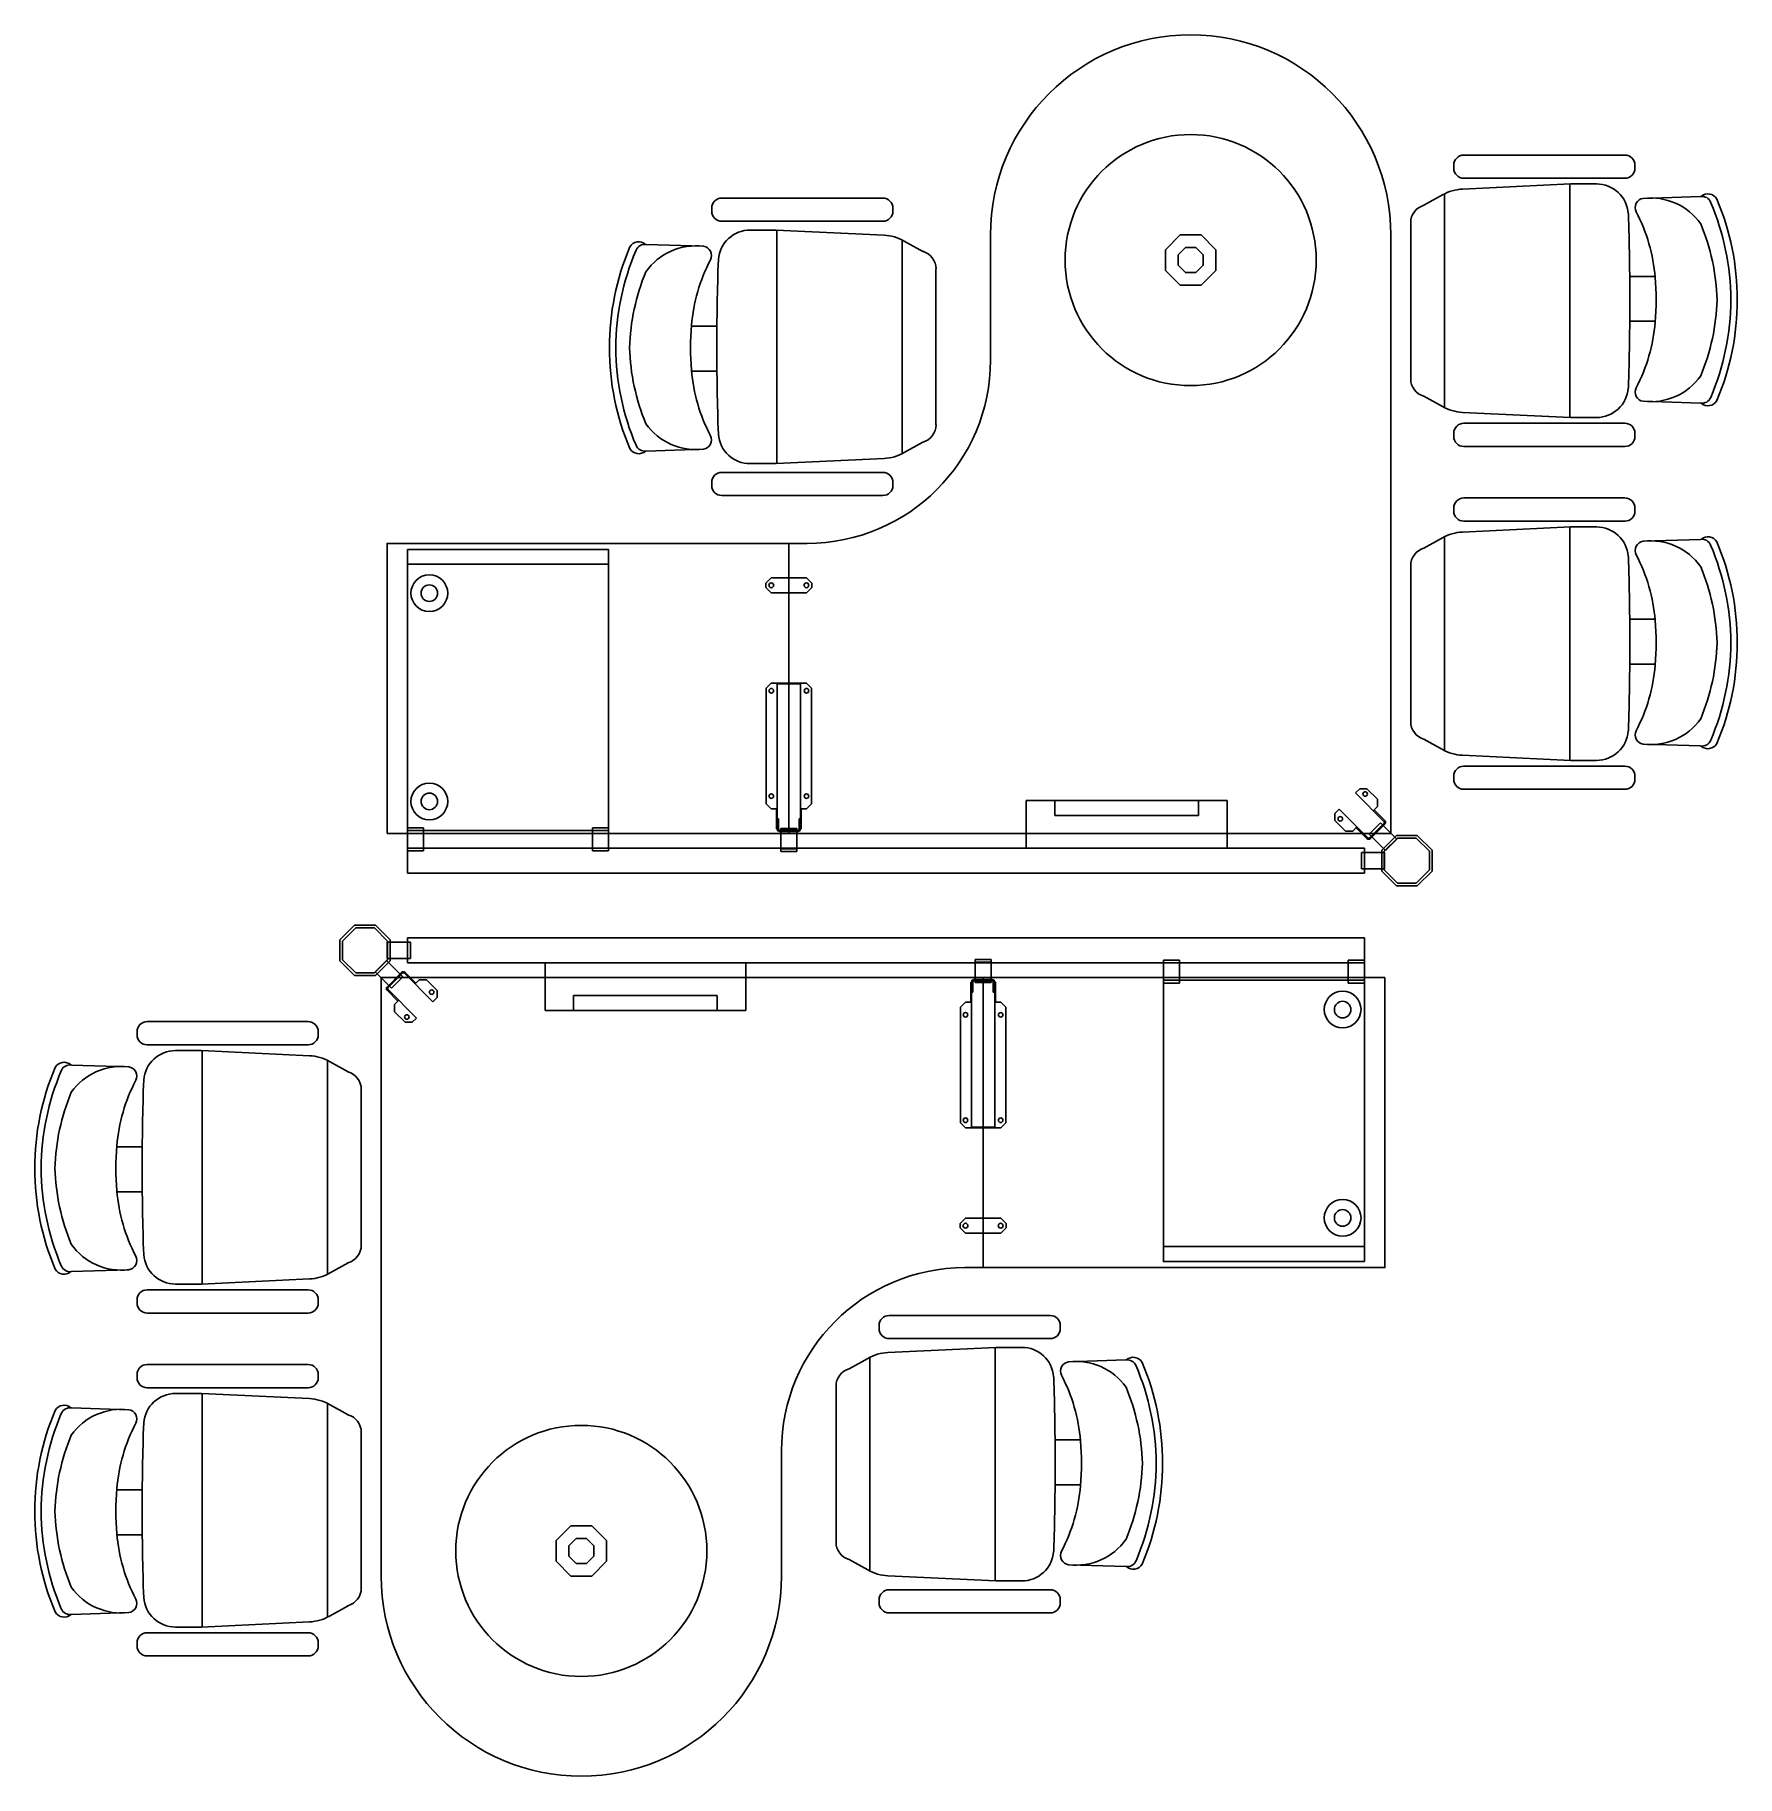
# Model space of a CAD drawing. Extents: x 36.34 to 39.73, y 63.84 to 67.3.
import ezdxf

# ---------------------------------------------------------------- set-up
doc = ezdxf.new("R2010")
doc.units = 0
doc.header["$LTSCALE"] = 0.5
doc.layers.get('0').update_dxf_attribs({"linetype": 'CONTINUOUS'})

msp = doc.modelspace()

# ---------------------------------------------------------------- linework, layer by layer
at = {"color": 0}
for p, q in [((39.1453, 66.9871), (39.1453, 66.5614)), ((39.1814, 66.9965), (39.3963, 67.0068)), ((39.3953, 67.0068), (39.3953, 66.5416)), ((39.3963, 67.0068), (39.448, 67.0068)), ((39.1046, 66.9643), (39.1412, 66.9849)), ((39.6554, 66.9817), (39.541, 66.978)), ((39.0782, 66.7704), (39.0782, 66.9293)), ((37.8148, 66.915), (37.7631, 66.915)), ((38.0296, 66.9047), (37.8148, 66.915)), ((37.8158, 66.4499), (37.8158, 66.915)), ((38.0657, 66.4696), (38.0657, 66.8953)), ((38.1065, 66.8725), (38.0698, 66.8931)), ((38.6193, 66.9052), (38.59, 66.8759)), ((38.6607, 66.9052), (38.6193, 66.9052)), ((38.69, 66.8759), (38.6607, 66.9052)), ((38.59, 66.8759), (38.59, 66.8345)), ((38.69, 66.8345), (38.69, 66.8759)), ((38.1329, 66.6786), (38.1329, 66.8376)), ((38.59, 66.8345), (38.6193, 66.8052)), ((38.6607, 66.8052), (38.69, 66.8345)), ((39.5142, 66.8228), (39.5647, 66.8228)), ((38.6193, 66.8052), (38.6607, 66.8052)), ((39.0782, 66.7781), (39.0782, 66.6191)), ((37.6968, 66.7234), (37.6461, 66.7234)), ((39.5142, 66.7333), (39.565, 66.7333)), ((38.1329, 66.6863), (38.1329, 66.5274)), ((37.6969, 66.6338), (37.6464, 66.6338)), ((39.1046, 66.5841), (39.1412, 66.5635)), ((39.541, 66.5741), (39.6554, 66.5705)), ((39.1814, 66.552), (39.3963, 66.5416)), ((39.3963, 66.5416), (39.448, 66.5416)), ((39.1639, 66.5041), (39.1639, 66.5103)), ((39.1839, 66.5303), (39.5047, 66.5303)), ((39.5247, 66.5103), (39.5247, 66.5041)), ((38.1065, 66.4924), (38.0698, 66.4718)), ((39.5047, 66.4841), (39.1839, 66.4841)), ((38.0272, 66.4325), (37.7064, 66.4325)), ((37.8148, 66.4499), (37.7631, 66.4499)), ((38.0296, 66.4602), (37.8148, 66.4499)), ((37.6864, 66.4125), (37.6864, 66.4064)), ((38.0472, 66.4064), (38.0472, 66.4125)), ((37.7064, 66.3864), (38.0272, 66.3864)), ((39.5047, 66.3815), (39.1839, 66.3815)), ((39.1639, 66.3615), (39.1639, 66.3553)), ((39.1839, 66.3353), (39.5047, 66.3353)), ((39.5247, 66.3553), (39.5247, 66.3615)), ((39.1046, 66.2815), (39.1412, 66.3021)), ((39.1453, 66.3043), (39.1453, 65.8786)), ((39.1814, 66.3137), (39.3963, 66.324)), ((39.3953, 66.324), (39.3953, 65.8589)), ((39.3963, 66.324), (39.448, 66.324)), ((39.6554, 66.2989), (39.541, 66.2953)), ((37.84, 65.7132), (37.84, 66.2912)), ((37.84, 66.2912), (37.8765, 66.2912)), ((37.0809, 66.2494), (37.4809, 66.2494)), ((39.0782, 66.0876), (39.0782, 66.2466)), ((37.7944, 66.2121), (37.805, 66.2227)), ((37.7944, 66.2121), (37.7944, 66.2033)), ((37.7944, 66.2033), (37.805, 66.1927)), ((37.875, 66.2227), (37.805, 66.2227)), ((37.875, 66.1927), (37.805, 66.1927)), ((37.805, 66.1927), (37.815, 66.1927)), ((37.875, 66.1927), (37.865, 66.1927)), ((37.8856, 66.2121), (37.875, 66.2227)), ((37.8856, 66.2033), (37.875, 66.1927)), ((37.8856, 66.2121), (37.8856, 66.2033)), ((39.5142, 66.1401), (39.5647, 66.1401)), ((39.0782, 66.0953), (39.0782, 65.9364)), ((39.5142, 66.0505), (39.565, 66.0505)), ((37.817, 66.0127), (37.863, 66.0127)), ((37.863, 66.0112), (37.817, 66.0112)), ((37.875, 66.0127), (37.863, 66.0127)), ((37.863, 66.0127), (37.863, 65.7227)), ((37.885, 66.0027), (37.875, 66.0127)), ((37.885, 65.7727), (37.885, 66.0027)), ((39.1046, 65.9014), (39.1412, 65.8808)), ((39.541, 65.8913), (39.6554, 65.8877)), ((39.1814, 65.8692), (39.3963, 65.8589)), ((39.1839, 65.8475), (39.5047, 65.8475)), ((39.3963, 65.8589), (39.448, 65.8589)), ((39.1639, 65.8214), (39.1639, 65.8275)), ((39.5247, 65.8275), (39.5247, 65.8214)), ((38.3124, 65.7794), (38.3124, 65.6844)), ((38.7124, 65.7794), (38.3124, 65.7794)), ((38.3693, 65.7794), (38.3693, 65.7494)), ((38.6554, 65.7794), (38.6554, 65.7494)), ((38.7124, 65.6844), (38.7124, 65.7794)), ((38.9768, 65.8027), (38.9683, 65.7942)), ((38.9683, 65.7942), (39.0256, 65.737)), ((38.991, 65.8027), (38.9768, 65.8027)), ((39.0122, 65.7815), (38.991, 65.8027)), ((39.0122, 65.7674), (39.0122, 65.7815)), ((39.5047, 65.8014), (39.1839, 65.8014)), ((37.817, 65.7224), (37.817, 65.7427)), ((37.817, 65.7427), (37.8197, 65.7427)), ((37.8197, 65.7427), (37.8197, 65.7224)), ((37.8603, 65.7224), (37.8603, 65.7427)), ((37.8603, 65.7427), (37.863, 65.7427)), ((37.863, 65.7627), (37.875, 65.7627)), ((37.863, 65.7427), (37.863, 65.7224)), ((37.8645, 65.7227), (37.8645, 65.7627)), ((37.875, 65.7627), (37.885, 65.7727)), ((38.3693, 65.7494), (38.6554, 65.7494)), ((38.9359, 65.7617), (38.9273, 65.7532)), ((38.9273, 65.7532), (38.9273, 65.7391)), ((38.9273, 65.7391), (38.9486, 65.7179)), ((38.9931, 65.7045), (38.9359, 65.7617)), ((39.0037, 65.7588), (39.0122, 65.7674)), ((39.027, 65.7384), (39.0051, 65.7603)), ((37.0809, 65.7248), (37.0809, 65.6787)), ((37.1129, 65.7248), (37.0809, 65.7248)), ((37.0809, 65.7191), (37.1129, 65.7191)), ((37.1129, 65.6787), (37.1129, 65.7248)), ((37.4489, 65.6787), (37.4489, 65.7248)), ((37.4489, 65.7248), (37.4809, 65.7248)), ((37.4809, 65.7191), (37.4489, 65.7191)), ((37.4809, 65.7248), (37.4809, 65.6787)), ((37.8217, 65.7204), (37.8583, 65.7204)), ((37.8583, 65.7177), (37.8217, 65.7177)), ((37.824, 65.6773), (37.824, 65.7234)), ((37.824, 65.7234), (37.856, 65.7234)), ((37.856, 65.7177), (37.824, 65.7177)), ((39.0385, 65.7132), (37.84, 65.7132)), ((37.856, 65.7234), (37.856, 65.6773)), ((37.863, 65.7227), (37.8645, 65.7227)), ((38.9486, 65.7179), (38.9627, 65.7179)), ((38.9627, 65.7179), (38.9712, 65.7264)), ((38.9698, 65.7249), (38.9917, 65.703)), ((39.018, 65.7347), (38.9954, 65.712)), ((38.9954, 65.712), (39.028, 65.6794)), ((39.0256, 65.7341), (38.9959, 65.7045)), ((38.9974, 65.703), (39.027, 65.7327)), ((38.9994, 65.708), (39.0221, 65.7306)), ((39.0506, 65.7021), (39.018, 65.7347)), ((39.0206, 65.6801), (39.0499, 65.7094)), ((39.024, 65.6835), (39.0466, 65.7061)), ((39.0256, 65.6781), (39.052, 65.7044)), ((39.0499, 65.7094), (39.0913, 65.7094)), ((39.052, 65.7044), (39.0893, 65.7044)), ((39.0893, 65.7044), (39.1156, 65.6781)), ((39.0913, 65.7094), (39.1206, 65.6801)), ((37.0809, 65.6844), (37.1129, 65.6844)), ((37.0809, 65.6344), (37.0809, 65.6844)), ((37.0809, 65.6844), (38.9859, 65.6844)), ((37.0809, 65.6787), (37.1129, 65.6787)), ((37.4809, 65.6844), (37.4489, 65.6844)), ((37.4809, 65.6787), (37.4489, 65.6787)), ((37.856, 65.683), (37.824, 65.683)), ((37.856, 65.6773), (37.824, 65.6773)), ((38.3124, 65.6844), (38.7124, 65.6844)), ((39.0263, 65.6754), (38.9802, 65.6754)), ((38.9802, 65.6754), (38.9802, 65.6434)), ((38.9859, 65.6844), (38.9859, 65.6344)), ((38.9859, 65.6754), (38.9859, 65.6434)), ((39.0206, 65.6387), (39.0206, 65.6801)), ((39.0206, 65.6754), (39.0206, 65.6434)), ((39.0256, 65.6408), (39.0256, 65.6781)), ((39.0263, 65.6434), (39.0263, 65.6754)), ((39.028, 65.6794), (39.0506, 65.7021)), ((39.1156, 65.6781), (39.1156, 65.6408)), ((39.1206, 65.6801), (39.1206, 65.6387)), ((38.9802, 65.6434), (39.0263, 65.6434)), ((39.0499, 65.6094), (39.0206, 65.6387)), ((39.052, 65.6144), (39.0256, 65.6408)), ((39.1156, 65.6408), (39.0893, 65.6144)), ((39.1206, 65.6387), (39.0913, 65.6094)), ((38.9859, 65.6344), (37.0809, 65.6344)), ((39.0913, 65.6094), (39.0499, 65.6094)), ((39.0893, 65.6144), (39.052, 65.6144)), ((36.9462, 65.5015), (36.9755, 65.5308)), ((36.9755, 65.5308), (37.0169, 65.5308)), ((37.0169, 65.5308), (37.0462, 65.5015)), ((36.9462, 65.4601), (36.9462, 65.5015)), ((36.9512, 65.4994), (36.9776, 65.5258)), ((36.9512, 65.4621), (36.9512, 65.4994)), ((36.9776, 65.5258), (37.0149, 65.5258)), ((37.0149, 65.5258), (37.0412, 65.4994)), ((37.0866, 65.4968), (37.0405, 65.4968)), ((37.0405, 65.4968), (37.0405, 65.4648)), ((37.0412, 65.4994), (37.0412, 65.4621)), ((37.0462, 65.5015), (37.0462, 65.4601)), ((37.0462, 65.4648), (37.0462, 65.4968)), ((37.0809, 65.4558), (37.0809, 65.5058)), ((37.0809, 65.5058), (38.9859, 65.5058)), ((37.0809, 65.4648), (37.0809, 65.4968)), ((37.0866, 65.4648), (37.0866, 65.4968)), ((38.9859, 65.5058), (38.9859, 65.4558)), ((36.9776, 65.4358), (36.9512, 65.4621)), ((37.0412, 65.4621), (37.0149, 65.4358)), ((37.0405, 65.4648), (37.0866, 65.4648)), ((38.2108, 65.4168), (38.2108, 65.4629)), ((38.2108, 65.4629), (38.2428, 65.4629)), ((38.2428, 65.4629), (38.2428, 65.4168)), ((38.5859, 65.4154), (38.5859, 65.4615)), ((38.5859, 65.4615), (38.6179, 65.4615)), ((38.6179, 65.4615), (38.6179, 65.4154)), ((38.9539, 65.4615), (38.9539, 65.4154)), ((38.9859, 65.4615), (38.9539, 65.4615)), ((38.9859, 65.4154), (38.9859, 65.4615)), ((36.9755, 65.4308), (36.9462, 65.4601)), ((37.0169, 65.4308), (36.9755, 65.4308)), ((37.0149, 65.4358), (36.9776, 65.4358)), ((37.0389, 65.4608), (37.0162, 65.4381)), ((37.0162, 65.4381), (37.0488, 65.4055)), ((37.0462, 65.4601), (37.0169, 65.4308)), ((37.0429, 65.4567), (37.0203, 65.4341)), ((37.0283, 65.427), (38.2268, 65.427)), ((37.0715, 65.4282), (37.0389, 65.4608)), ((37.0695, 65.4371), (37.0399, 65.4075)), ((37.0413, 65.4061), (37.0709, 65.4357)), ((37.0674, 65.4322), (37.0448, 65.4096)), ((37.0488, 65.4055), (37.0715, 65.4282)), ((37.0738, 65.4357), (37.131, 65.3785)), ((37.0971, 65.4153), (37.0752, 65.4371)), ((38.9859, 65.4558), (37.0809, 65.4558)), ((37.7545, 65.4558), (37.3545, 65.4558)), ((37.3545, 65.4558), (37.3545, 65.3608)), ((37.7545, 65.3608), (37.7545, 65.4558)), ((38.2108, 65.4572), (38.2428, 65.4572)), ((38.2268, 65.427), (38.2268, 64.849)), ((38.5859, 65.4558), (38.6179, 65.4558)), ((38.9859, 65.4558), (38.9539, 65.4558)), ((37.0399, 65.4018), (37.0617, 65.3799)), ((37.0986, 65.346), (37.0413, 65.4032)), ((37.1042, 65.4223), (37.0957, 65.4138)), ((37.1183, 65.4223), (37.1042, 65.4223)), ((37.1395, 65.4011), (37.1183, 65.4223)), ((37.1395, 65.387), (37.1395, 65.4011)), ((38.2038, 65.4175), (38.2023, 65.4175)), ((38.2023, 65.4175), (38.2023, 65.3775)), ((38.2038, 65.3975), (38.2038, 65.4178)), ((38.2038, 65.1275), (38.2038, 65.4175)), ((38.2065, 65.3975), (38.2038, 65.3975)), ((38.2065, 65.4178), (38.2065, 65.3975)), ((38.2085, 65.4225), (38.2451, 65.4225)), ((38.2451, 65.4198), (38.2085, 65.4198)), ((38.2108, 65.4225), (38.2428, 65.4225)), ((38.2428, 65.4168), (38.2108, 65.4168)), ((38.2471, 65.3975), (38.2471, 65.4178)), ((38.2498, 65.3975), (38.2471, 65.3975)), ((38.2498, 65.4178), (38.2498, 65.3975)), ((38.5859, 65.4211), (38.6179, 65.4211)), ((38.6179, 65.4154), (38.5859, 65.4154)), ((38.9859, 65.4211), (38.9539, 65.4211)), ((38.9539, 65.4154), (38.9859, 65.4154)), ((37.0632, 65.3814), (37.0547, 65.3728)), ((37.0547, 65.3728), (37.0547, 65.3587)), ((37.0547, 65.3587), (37.0759, 65.3375)), ((37.131, 65.3785), (37.1395, 65.387)), ((37.3545, 65.3608), (37.7545, 65.3608)), ((37.4114, 65.3608), (37.4114, 65.3908)), ((37.6975, 65.3908), (37.4114, 65.3908)), ((37.6975, 65.3608), (37.6975, 65.3908)), ((38.1918, 65.3775), (38.1818, 65.3675)), ((38.1818, 65.3675), (38.1818, 65.1375)), ((38.2038, 65.3775), (38.1918, 65.3775)), ((36.5622, 65.3388), (36.883, 65.3388)), ((37.0759, 65.3375), (37.09, 65.3375)), ((37.09, 65.3375), (37.0986, 65.346)), ((36.5422, 65.3127), (36.5422, 65.3188)), ((36.883, 65.2927), (36.5622, 65.2927)), ((36.903, 65.3188), (36.903, 65.3127)), ((36.6706, 65.2813), (36.6189, 65.2813)), ((36.8854, 65.271), (36.6706, 65.2813)), ((36.6716, 64.8162), (36.6716, 65.2813)), ((36.9215, 64.8359), (36.9215, 65.2616)), ((36.9623, 65.2388), (36.9256, 65.2594)), ((36.5259, 65.2489), (36.4114, 65.2525)), ((36.9887, 65.0449), (36.9887, 65.2038)), ((38.1818, 65.1375), (38.1918, 65.1275)), ((38.1918, 65.1275), (38.2038, 65.1275)), ((38.2038, 65.129), (38.2498, 65.129)), ((38.2498, 65.1275), (38.2038, 65.1275)), ((36.5526, 65.0897), (36.5019, 65.0897)), ((36.9887, 65.0526), (36.9887, 64.8936)), ((36.5527, 65.0001), (36.5022, 65.0001)), ((38.1812, 64.9369), (38.1918, 64.9475)), ((38.1918, 64.9475), (38.2618, 64.9475)), ((38.1918, 64.9475), (38.2018, 64.9475)), ((38.2618, 64.9475), (38.2518, 64.9475)), ((38.2725, 64.9369), (38.2618, 64.9475)), ((38.1812, 64.9281), (38.1812, 64.9369)), ((38.1812, 64.9281), (38.1918, 64.9175)), ((38.1918, 64.9175), (38.2618, 64.9175)), ((38.2725, 64.9281), (38.2618, 64.9175)), ((38.2725, 64.9281), (38.2725, 64.9369)), ((38.9859, 64.8908), (38.5859, 64.8908)), ((36.4115, 64.8413), (36.5259, 64.8449)), ((36.9623, 64.8587), (36.9256, 64.8381)), ((38.2268, 64.849), (38.1903, 64.849)), ((36.883, 64.8048), (36.5622, 64.8048)), ((36.6706, 64.8162), (36.6189, 64.8162)), ((36.8854, 64.8265), (36.6706, 64.8162)), ((36.5422, 64.7848), (36.5422, 64.7787)), ((36.903, 64.7787), (36.903, 64.7848)), ((36.5622, 64.7587), (36.883, 64.7587)), ((38.0197, 64.7338), (38.0197, 64.7277)), ((38.3605, 64.7538), (38.0397, 64.7538)), ((38.3805, 64.7277), (38.3805, 64.7338)), ((38.0397, 64.7077), (38.3605, 64.7077)), ((37.9604, 64.6478), (37.997, 64.6684)), ((38.0011, 64.6706), (38.0011, 64.2449)), ((38.0372, 64.68), (38.2521, 64.6903)), ((38.2511, 64.6903), (38.2511, 64.2251)), ((38.2521, 64.6903), (38.3038, 64.6903)), ((36.5422, 64.6299), (36.5422, 64.6361)), ((36.5622, 64.6561), (36.883, 64.6561)), ((36.903, 64.6361), (36.903, 64.6299)), ((36.883, 64.6099), (36.5622, 64.6099)), ((36.6706, 64.5986), (36.6189, 64.5986)), ((36.8854, 64.5882), (36.6706, 64.5986)), ((36.6716, 64.1334), (36.6716, 64.5986)), ((37.934, 64.4539), (37.934, 64.6128)), ((36.5259, 64.5661), (36.4114, 64.5697)), ((36.9215, 64.1531), (36.9215, 64.5788)), ((36.9623, 64.5561), (36.9256, 64.5767)), ((36.9887, 64.3621), (36.9887, 64.5211)), ((38.37, 64.5064), (38.4205, 64.5064)), ((37.934, 64.4616), (37.934, 64.3026)), ((36.5526, 64.4069), (36.5019, 64.4069)), ((38.37, 64.4168), (38.4208, 64.4168)), ((36.9887, 64.3698), (36.9887, 64.2109)), ((36.5527, 64.3173), (36.5022, 64.3173)), ((37.4061, 64.335), (37.3768, 64.3057)), ((37.4476, 64.335), (37.4061, 64.335)), ((37.4768, 64.3057), (37.4476, 64.335)), ((37.3768, 64.3057), (37.3768, 64.2643)), ((37.4768, 64.2643), (37.4768, 64.3057)), ((37.3768, 64.2643), (37.4061, 64.235)), ((37.4476, 64.235), (37.4768, 64.2643)), ((37.9604, 64.2676), (37.997, 64.247)), ((37.4061, 64.235), (37.4476, 64.235)), ((38.0372, 64.2355), (38.2521, 64.2251)), ((38.2521, 64.2251), (38.3038, 64.2251)), ((36.4115, 64.1585), (36.5259, 64.1622)), ((36.8854, 64.1437), (36.6706, 64.1334)), ((36.9623, 64.1759), (36.9256, 64.1553)), ((36.6706, 64.1334), (36.6189, 64.1334))]:
    msp.add_line(p, q, dxfattribs=at)
at = {"color": 0, "linetype": 'CONTINUOUS'}
for p, q in [((38.2415, 66.6562), (38.2415, 66.9052)), ((39.0385, 66.9052), (39.0385, 65.7132)), ((37.0283, 64.235), (37.0283, 65.427)), ((37.8253, 64.484), (37.8253, 64.235))]:
    msp.add_line(p, q, dxfattribs=at)
at = {"color": 0}
for points in [[(39.5247, 67.0381), (39.5247, 67.0443, 0.414214), (39.5047, 67.0643), (39.1839, 67.0643, 0.414214), (39.1639, 67.0443), (39.1639, 67.0381, 0.414214), (39.1839, 67.0181), (39.5047, 67.0181, 0.414214)], [(38.0272, 66.9325), (37.7064, 66.9325, -0.414214), (37.6864, 66.9525), (37.6864, 66.9586, -0.414214), (37.7064, 66.9786), (38.0272, 66.9786, -0.414214), (38.0472, 66.9586), (38.0472, 66.9525, -0.414214)], [(37.684, 66.8557, 0.10021), (37.6462, 66.7254, 0.045601), (37.6462, 66.6359, 0.10021), (37.684, 66.5055, -0.520466), (37.6701, 66.4787, -0.275146), (37.5553, 66.5293, -0.089601), (37.5227, 66.6806, -0.089601), (37.5553, 66.8319, -0.275146), (37.6701, 66.8826, -0.520466)], [(38.3829, 64.2844, 0.10021), (38.4206, 64.4148, 0.045601), (38.4206, 64.5043, 0.10021), (38.3829, 64.6347, -0.520466), (38.3968, 64.6615, -0.275146), (38.5115, 64.6109, -0.089601), (38.5442, 64.4596, -0.089601), (38.5115, 64.3083, -0.275146), (38.3968, 64.2576, -0.520466)], [(38.0397, 64.2077), (38.3605, 64.2077, -0.414214), (38.3805, 64.1877), (38.3805, 64.1816, -0.414214), (38.3605, 64.1616), (38.0397, 64.1616, -0.414214), (38.0197, 64.1816), (38.0197, 64.1877, -0.414214)], [(36.5422, 64.1021), (36.5422, 64.0959, 0.414214), (36.5622, 64.0759), (36.883, 64.0759, 0.414214), (36.903, 64.0959), (36.903, 64.1021, 0.414214), (36.883, 64.1221), (36.5622, 64.1221, 0.414214)]]:
    msp.add_lwpolyline(points, format="xyb", close=True, dxfattribs=at)
for points in [[(37.5547, 66.4749, -0.482052), (37.5235, 66.4799, -0.101818), (37.4829, 66.6806, -0.101818), (37.5235, 66.8813, -0.48266), (37.5547, 66.8863)], [(37.6701, 66.8826), (37.5557, 66.8862, 0.349153), (37.5357, 66.8749, 0.098879), (37.4953, 66.6806, 0.09889), (37.5357, 66.4864, 0.349216), (37.5557, 66.475), (37.6701, 66.4787)], [(38.3968, 64.2576), (38.5112, 64.254, 0.349153), (38.5312, 64.2653, 0.098879), (38.5716, 64.4596, 0.09889), (38.5312, 64.6538, 0.349216), (38.5112, 64.6652), (38.3968, 64.6615)], [(38.5122, 64.6653, -0.482052), (38.5434, 64.6603, -0.101818), (38.584, 64.4596, -0.101818), (38.5434, 64.2588, -0.48266), (38.5121, 64.2538)]]:
    msp.add_lwpolyline(points, format="xyb", dxfattribs=at)
for points in [[(38.6504, 66.8302), (38.665, 66.8449), (38.665, 66.8656), (38.6504, 66.8802), (38.6297, 66.8802), (38.615, 66.8656), (38.615, 66.8449), (38.6297, 66.8302)], [(37.04, 65.7132), (37.04, 66.2912), (37.84, 66.2912), (37.84, 65.7132)], [(37.0809, 66.2791), (37.0809, 65.7191), (37.4809, 65.7191), (37.4809, 66.2791)], [(39.0268, 65.427), (39.0268, 64.849), (38.2268, 64.849), (38.2268, 65.427)], [(38.9859, 64.8611), (38.9859, 65.4211), (38.5859, 65.4211), (38.5859, 64.8611)], [(37.4165, 64.31), (37.4018, 64.2953), (37.4018, 64.2746), (37.4165, 64.26), (37.4372, 64.26), (37.4518, 64.2746), (37.4518, 64.2953), (37.4372, 64.31)]]:
    msp.add_lwpolyline(points, close=True, dxfattribs=at)
for points in [[(37.8155, 65.7627), (37.8155, 65.7227), (37.817, 65.7227), (37.817, 66.0127), (37.805, 66.0127), (37.795, 66.0027), (37.795, 65.7727), (37.805, 65.7627), (37.817, 65.7627)], [(38.2513, 65.3775), (38.2513, 65.4175), (38.2498, 65.4175), (38.2498, 65.1275), (38.2618, 65.1275), (38.2718, 65.1375), (38.2718, 65.3675), (38.2618, 65.3775), (38.2498, 65.3775)]]:
    msp.add_lwpolyline(points, dxfattribs=at)
for centre, radius in [((38.64, 66.8552), 0.25), ((37.1242, 66.192), 0.0366), ((37.1242, 66.192), 0.0165), ((37.805, 66.2077), 0.0048), ((37.875, 66.2077), 0.0048), ((37.805, 65.9977), 0.0045), ((37.875, 65.9977), 0.0045), ((37.1242, 65.7773), 0.0366), ((37.1242, 65.7773), 0.0165), ((37.805, 65.7877), 0.0045), ((37.875, 65.7877), 0.0045), ((38.9874, 65.7921), 0.0045), ((38.9379, 65.7426), 0.0045), ((37.1289, 65.3976), 0.0045), ((38.9426, 65.3629), 0.0366), ((38.9426, 65.3629), 0.0165), ((37.0794, 65.3481), 0.0045), ((38.1918, 65.3525), 0.0045), ((38.2618, 65.3525), 0.0045), ((38.1918, 65.1425), 0.0045), ((38.2618, 65.1425), 0.0045), ((38.9426, 64.9481), 0.0366), ((38.9426, 64.9481), 0.0165), ((38.1918, 64.9325), 0.0048), ((38.2618, 64.9325), 0.0048), ((37.4268, 64.285), 0.25)]:
    msp.add_circle(centre, radius, dxfattribs=at)
at = {"color": 0, "linetype": 'CONTINUOUS'}
for centre, radius, start, end in [((38.64, 66.9052), 0.3985, 0, 180), ((37.8765, 66.6562), 0.365, 270, 0), ((38.1903, 64.484), 0.365, 90, 180), ((37.4268, 64.235), 0.3985, 180, 0)]:
    msp.add_arc(centre, radius, start, end, dxfattribs=at)
at = {"color": 0}
for centre, radius, start, end in [((39.1858, 66.9057), 0.0909, 92.7525, 119.356), ((39.448, 66.9432), 0.0636, 4.3616, 90), ((39.67, 66.9668), 0.0202, 29.3848, 132.3308), ((39.1145, 66.9293), 0.0364, 105.8192, 180), ((39.5434, 66.9597), 0.0185, 97.6229, 207.6047), ((39.5558, 66.8563), 0.1226, 35.4135, 96.9496), ((39.6583, 66.9634), 0.0185, 21.9339, 98.934), ((39.2092, 66.7721), 0.5065, 0.4418, 23.0324), ((39.2202, 66.7779), 0.508, 359.7934, 23.0483), ((34.2932, 66.7704), 5.2213, 360, 1.9497), ((39.2241, 66.7927), 0.3419, 4.7148, 27.6047), ((39.2533, 66.7614), 0.4353, 1.9356, 22.416), ((37.7631, 66.8514), 0.0636, 90, 175.6384), ((38.0253, 66.8139), 0.0909, 60.644, 87.2475), ((42.9179, 66.6786), 5.2213, 178.0503, 180), ((38.0966, 66.8376), 0.0364, 0, 74.1808), ((39.0749, 66.7761), 0.492, 354.7781, 5.2219), ((34.2932, 66.7781), 5.2213, 358.0503, 0), ((39.2533, 66.7908), 0.4353, 337.584, 358.0644), ((39.2093, 66.78), 0.5065, 336.9702, 359.5582), ((39.2202, 66.7742), 0.508, 336.9517, 0.2066), ((39.2241, 66.7594), 0.3419, 332.3953, 355.2852), ((42.9179, 66.6863), 5.2213, 180, 181.9497), ((39.1145, 66.6191), 0.0364, 180, 254.1808), ((39.5558, 66.6958), 0.1226, 263.0504, 324.5865), ((39.448, 66.6053), 0.0636, 270, 355.6384), ((39.5434, 66.5924), 0.0185, 152.3953, 262.3771), ((39.6583, 66.5887), 0.0185, 261.0815, 338.0687), ((39.67, 66.5853), 0.0202, 227.5562, 330.6152), ((39.1858, 66.6428), 0.0909, 240.644, 267.2475), ((37.7631, 66.5135), 0.0636, 184.3616, 270), ((38.0966, 66.5274), 0.0364, 285.8192, 0), ((39.1839, 66.5103), 0.02, 90, 180), ((39.1839, 66.5041), 0.02, 180, 270), ((39.5047, 66.5103), 0.02, 360, 90), ((39.5047, 66.5041), 0.02, 270, 0), ((38.0253, 66.551), 0.0909, 272.7525, 299.356), ((37.7064, 66.4125), 0.02, 90, 180), ((38.0272, 66.4125), 0.02, 0, 90), ((37.7064, 66.4064), 0.02, 180, 270), ((38.0272, 66.4064), 0.02, 270, 0), ((39.1839, 66.3615), 0.02, 90, 180), ((39.5047, 66.3615), 0.02, 0, 90), ((39.1839, 66.3553), 0.02, 180, 270), ((39.5047, 66.3553), 0.02, 270, 0), ((39.1858, 66.2229), 0.0909, 92.7525, 119.356), ((39.448, 66.2604), 0.0636, 4.3616, 90), ((39.5434, 66.277), 0.0185, 97.6229, 207.6047), ((39.5558, 66.1735), 0.1226, 35.4135, 96.9496), ((39.6583, 66.2807), 0.0185, 21.9339, 98.934), ((39.67, 66.2841), 0.0202, 29.3848, 132.3308), ((39.2202, 66.0951), 0.508, 359.7934, 23.0483), ((39.1145, 66.2466), 0.0364, 105.8192, 180), ((34.2932, 66.0876), 5.2213, 360, 1.9497), ((39.2241, 66.11), 0.3419, 4.7148, 27.6047), ((39.2092, 66.0894), 0.5065, 0.4418, 23.0324), ((39.2533, 66.0786), 0.4353, 1.9356, 22.416), ((39.0749, 66.0933), 0.492, 354.7781, 5.2219), ((34.2932, 66.0953), 5.2213, 358.0503, 0), ((39.2533, 66.108), 0.4353, 337.584, 358.0644), ((39.2093, 66.0972), 0.5065, 336.9702, 359.5582), ((39.2202, 66.0915), 0.508, 336.9517, 0.2066), ((39.2241, 66.0766), 0.3419, 332.3953, 355.2852), ((39.1145, 65.9364), 0.0364, 180, 254.1808), ((39.448, 65.9225), 0.0636, 270, 355.6384), ((39.5434, 65.9096), 0.0185, 152.3953, 262.3771), ((39.5558, 66.013), 0.1226, 263.0504, 324.5865), ((39.1858, 65.96), 0.0909, 240.644, 267.2475), ((39.6583, 65.9059), 0.0185, 261.0815, 338.0687), ((39.67, 65.9025), 0.0202, 227.5562, 330.6152), ((39.1839, 65.8275), 0.02, 90, 180), ((39.5047, 65.8275), 0.02, 0, 90), ((39.1839, 65.8214), 0.02, 180, 270), ((39.5047, 65.8214), 0.02, 270, 0), ((37.8217, 65.7224), 0.0047, 180, 270), ((37.8217, 65.7224), 0.002, 180, 270), ((37.8583, 65.7224), 0.0047, 270, 0), ((37.8583, 65.7224), 0.002, 270, 0), ((38.9945, 65.7059), 0.002, 225, 315), ((39.0241, 65.7355), 0.002, 315, 45), ((39.0241, 65.7355), 0.00405, 315, 45), ((38.9945, 65.7059), 0.00405, 225, 315), ((37.0724, 65.4343), 0.00405, 45, 135), ((37.0724, 65.4343), 0.002, 45, 135), ((37.0427, 65.4047), 0.00405, 135, 225), ((37.0427, 65.4047), 0.002, 135, 225), ((38.2085, 65.4178), 0.0047, 90, 180), ((38.2085, 65.4178), 0.002, 90, 180), ((38.2451, 65.4178), 0.0047, 0, 90), ((38.2451, 65.4178), 0.002, 0, 90), ((36.5622, 65.3188), 0.02, 90, 180), ((36.883, 65.3188), 0.02, 0, 90), ((36.5622, 65.3127), 0.02, 180, 270), ((36.883, 65.3127), 0.02, 270, 0), ((36.3969, 65.2377), 0.0202, 47.5562, 150.6152), ((36.6189, 65.2177), 0.0636, 90, 175.6384), ((36.8811, 65.1802), 0.0909, 60.644, 87.2475), ((36.8467, 65.0487), 0.508, 156.9517, 180.2066), ((36.8576, 65.043), 0.5065, 156.9702, 179.5582), ((36.4086, 65.2343), 0.0185, 81.0815, 158.0687), ((36.5111, 65.1271), 0.1226, 83.0504, 144.5865), ((36.8428, 65.0636), 0.3419, 152.3953, 175.2852), ((36.5234, 65.2306), 0.0185, 332.3953, 82.3771), ((41.7737, 65.0449), 5.2213, 178.0503, 180), ((36.9523, 65.2038), 0.0364, 0, 74.1808), ((36.8136, 65.0322), 0.4353, 157.584, 178.0644), ((36.992, 65.0469), 0.492, 174.7781, 185.2219), ((36.8467, 65.0451), 0.508, 179.7934, 203.0483), ((36.8576, 65.0508), 0.5065, 180.4418, 203.0324), ((36.8136, 65.0616), 0.4353, 181.9356, 202.416), ((41.7737, 65.0526), 5.2213, 180, 181.9497), ((36.8428, 65.0302), 0.3419, 184.7148, 207.6047), ((36.5111, 64.9667), 0.1226, 215.4135, 276.9496), ((36.5234, 64.8632), 0.0185, 277.6229, 27.6047), ((36.6189, 64.8798), 0.0636, 184.3616, 270), ((36.9523, 64.8936), 0.0364, 285.8192, 0), ((36.3969, 64.8561), 0.0202, 209.3848, 312.3308), ((36.4086, 64.8595), 0.0185, 201.9339, 278.934), ((36.8811, 64.9173), 0.0909, 272.7525, 299.356), ((36.5622, 64.7848), 0.02, 90, 180), ((36.883, 64.7848), 0.02, 0, 90), ((36.5622, 64.7787), 0.02, 180, 270), ((36.883, 64.7787), 0.02, 270, 0), ((38.0397, 64.7338), 0.02, 90, 180), ((38.3605, 64.7338), 0.02, 0, 90), ((38.0397, 64.7277), 0.02, 180, 270), ((38.3605, 64.7277), 0.02, 270, 0), ((38.0416, 64.5892), 0.0909, 92.7525, 119.356), ((38.3038, 64.6267), 0.0636, 4.3616, 90), ((36.5622, 64.6361), 0.02, 90, 180), ((36.5622, 64.6299), 0.02, 180, 270), ((36.883, 64.6361), 0.02, 0, 90), ((36.883, 64.6299), 0.02, 270, 0), ((37.9703, 64.6128), 0.0364, 105.8192, 180), ((33.149, 64.4539), 5.2213, 360, 1.9497), ((36.6189, 64.5349), 0.0636, 90, 175.6384), ((36.8467, 64.366), 0.508, 156.9517, 180.2066), ((36.3969, 64.5549), 0.0202, 47.5562, 150.6152), ((36.4086, 64.5515), 0.0185, 81.0815, 158.0687), ((36.5111, 64.4444), 0.1226, 83.0504, 144.5865), ((36.5234, 64.5478), 0.0185, 332.3953, 82.3771), ((36.8811, 64.4974), 0.0909, 60.644, 87.2475), ((36.8576, 64.3602), 0.5065, 156.9702, 179.5582), ((36.8428, 64.3808), 0.3419, 152.3953, 175.2852), ((41.7737, 64.3621), 5.2213, 178.0503, 180), ((36.9523, 64.5211), 0.0364, 0, 74.1808), ((36.8136, 64.3494), 0.4353, 157.584, 178.0644), ((33.149, 64.4616), 5.2213, 358.0503, 0), ((36.992, 64.3641), 0.492, 174.7781, 185.2219), ((36.8467, 64.3623), 0.508, 179.7934, 203.0483), ((36.8576, 64.368), 0.5065, 180.4418, 203.0324), ((36.8136, 64.3788), 0.4353, 181.9356, 202.416), ((41.7737, 64.3698), 5.2213, 180, 181.9497), ((36.8428, 64.3475), 0.3419, 184.7148, 207.6047), ((37.9703, 64.3026), 0.0364, 180, 254.1808), ((38.3038, 64.2888), 0.0636, 270, 355.6384), ((38.0416, 64.3263), 0.0909, 240.644, 267.2475), ((36.5111, 64.2839), 0.1226, 215.4135, 276.9496), ((36.5234, 64.1805), 0.0185, 277.6229, 27.6047), ((36.6189, 64.197), 0.0636, 184.3616, 270), ((36.9523, 64.2109), 0.0364, 285.8192, 0), ((36.3969, 64.1734), 0.0202, 209.3848, 312.3308), ((36.4086, 64.1768), 0.0185, 201.9339, 278.934), ((36.8811, 64.2345), 0.0909, 272.7525, 299.356)]:
    msp.add_arc(centre, radius, start, end, dxfattribs=at)

doc.saveas('drawing.dxf')
